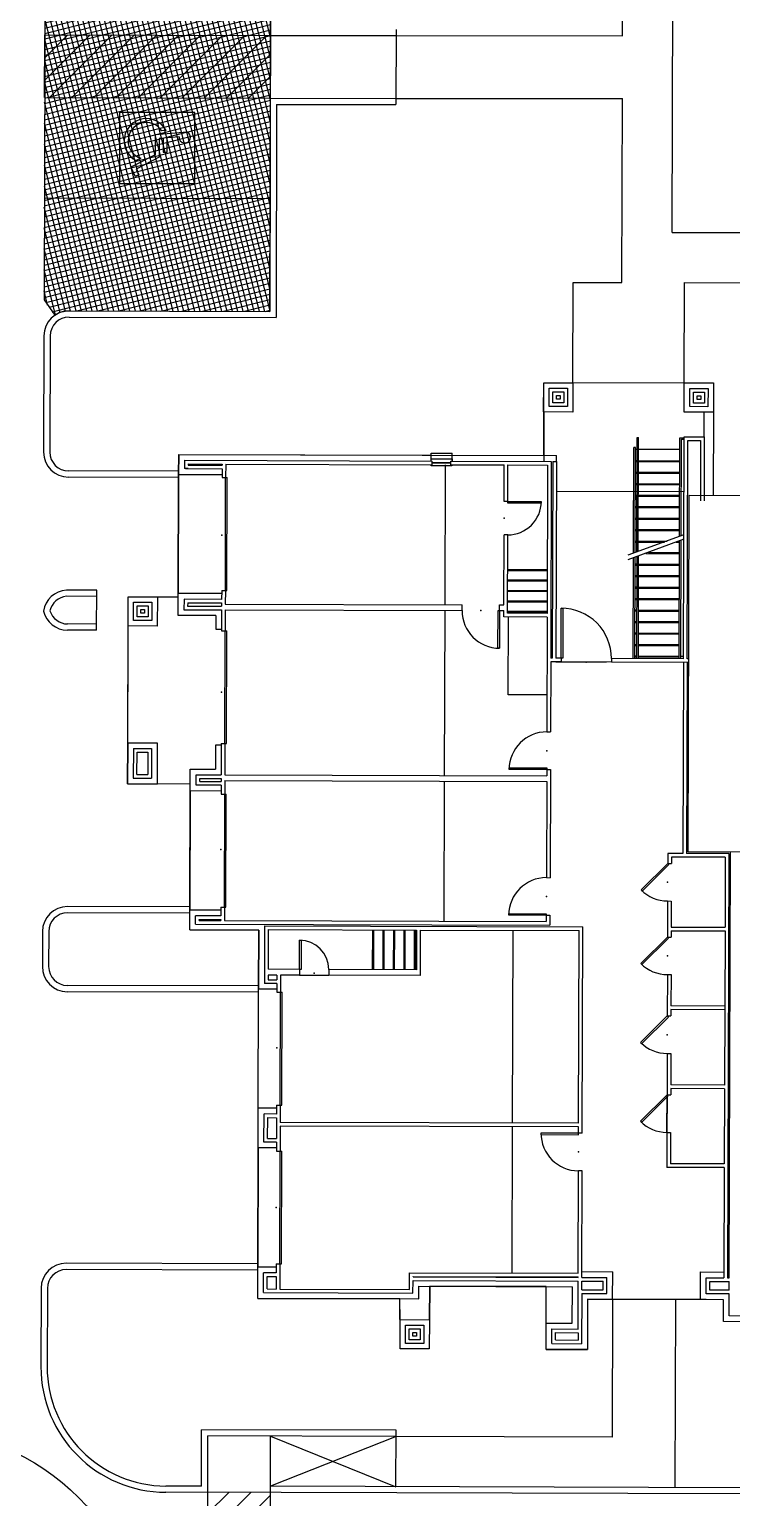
# Model space of a CAD drawing. Header units: feet. Extents: x 26064 to 27719, y 16802 to 28989.
# Drawn here: x 27265.3 to 27321.3, y 17176.2 to 17293.3 of the extents above; entities that cross this region are included whole.
import ezdxf

# ---------------------------------------------------------------- set-up
doc = ezdxf.new("R2010")
doc.units = ezdxf.units.FT
doc.header["$LTSCALE"] = 50
doc.header["$MEASUREMENT"] = 0
doc.header["$PDSIZE"] = -0.5
doc.linetypes.add('HIDDEN', pattern=[0.375, 0.25, -0.125])
for name, color, linetype in [('BUILDING-INTERIOR', 251, 'Continuous'), ('BUILDINGS', 5, 'Continuous'), ('CONC-5INCH-BOUNDS', 251, 'Continuous'), ('CONC-5INCH-HATCH', 251, 'Continuous'), ('CURB-B', 4, 'Continuous'), ('CURB-F', 32, 'Continuous'), ('INLET PROTECTION', 1, 'HIDDEN'), ('PAINT-MARKINGS', 32, 'Continuous'), ('PARKSTRIPES', 32, 'Continuous'), ('SIDEWALK', 9, 'Continuous')]:
    doc.layers.add(name, color=color, linetype=linetype)

# ---------------------------------------------------------------- blocks, each defined once
blk = doc.blocks.new('ADA-marking')
for p, q in [((-2.84, 3), (-2.84, -3)), ((2.84, 3), (-2.84, 3)), ((-1.26, 2.37), (-1.04, -0.16)), ((2.84, -3), (2.84, 3)), ((-0.89, 1.74), (-0.81, 0.79)), ((-1.4, 0.7), (-1.37, 0.35)), ((0.32, 0.79), (-0.81, 0.79)), ((-0.78, 0.47), (-0.75, 0.16)), ((-0.78, 0.47), (0.32, 0.47)), ((-0.75, 0.16), (0.74, 0.16)), ((0.32, 0.47), (0.32, 0.79)), ((0.74, 0.16), (1.68, -1.69)), ((-1.04, -0.16), (0.54, -0.16)), ((0.54, -0.16), (1.53, -2.1)), ((0.81, -1.32), (1, -1.68)), ((1.53, -2.1), (2.27, -1.77)), ((1.68, -1.69), (2.14, -1.48)), ((2.14, -1.48), (2.27, -1.77)), ((-2.84, -3), (2.84, -3))]:
    blk.add_line(p, q)
for centre, radius, start, end in [((-0.85, 2.19), 0.454, 264.3974, 156.5932), ((-0.57, -0.87), 1.77, 117.8826, 332.6359), ((-0.57, -0.87), 1.46, 123.2395, 342.159)]:
    blk.add_arc(centre, radius, start, end)

msp = doc.modelspace()

# ---------------------------------------------------------------- hatches: boundary and pattern name
at = {"layer": 'CONC-5INCH-HATCH'}
h = msp.add_hatch(dxfattribs=at)
h.set_pattern_fill('ANSI37', scale=3.33, angle=329.2625, style=0)
edge = h.paths.add_edge_path()
edge.add_line((27268.47211, 17270.86874), (27284.46484, 17270.82206))
edge.add_line((27284.46484, 17270.82206), (27284.84425, 17400.82151))
edge.add_line((27284.84425, 17400.82151), (27268.85152, 17400.86819))
edge.add_arc((27268.85736, 17402.86818), 2, 234.8168815, 269.8327778, ccw=False)
edge.add_line((27267.70498, 17401.23355), (27266.84069, 17400.00758))
edge.add_line((27266.84069, 17400.00758), (27266.47446, 17271.74671))
edge.add_line((27266.47446, 17271.74671), (27267.32809, 17270.5133))
edge.add_arc((27268.46627, 17268.86875), 2, 89.8327778, 124.6866936, ccw=False)
at = {"layer": 'INLET PROTECTION', "linetype": 'Continuous'}
h = msp.add_hatch(dxfattribs=at)
h.set_pattern_fill('ANSI31', scale=37.499998, angle=262.0889784, style=0)
h.set_pattern_definition([(307.088978, (51366.973, -6101.758), (3.7392183, 2.82681806), [])])
edge = h.paths.add_edge_path()
edge.add_arc((27255.98462, 17162.9681), 18.75, 0, 360)
at = {"layer": 'PAINT-MARKINGS'}
h = msp.add_hatch(dxfattribs=at)
h.set_pattern_fill('ANSI31', scale=10, style=0)
h.paths.add_polyline_path([(27284.51445, 17287.82199), (27284.52905, 17292.82197), (27266.52912, 17292.87451), (27266.51453, 17287.87453)])
h = msp.add_hatch(dxfattribs=at)
h.set_pattern_fill('ANSI31', scale=10, style=0)
h.paths.add_polyline_path([(27284.51976, 17176.63301), (27279.51978, 17176.6476), (27279.39142, 17132.668), (27284.3914, 17132.65341)])

# ---------------------------------------------------------------- linework, layer by layer
at = {"layer": 'BUILDING-INTERIOR', "color": 7, "ltscale": 12}
for p, q in [((27306.29057, 17262.79932), (27306.29738, 17265.13176)), ((27306.29738, 17265.13176), (27308.62981, 17265.12495)), ((27306.72918, 17263.23538), (27306.73343, 17264.69315)), ((27306.73343, 17264.69315), (27308.1912, 17264.6889)), ((27307.02158, 17263.52609), (27307.02413, 17264.40075)), ((27307.02413, 17264.40075), (27307.8988, 17264.39819)), ((27307.8988, 17264.39819), (27307.89625, 17263.52353)), ((27308.1912, 17264.6889), (27308.18695, 17263.23113)), ((27308.62981, 17265.12495), (27308.62301, 17262.79252)), ((27308.6507, 17265.14572), (27317.5015, 17265.11989)), ((27317.49469, 17262.78745), (27317.5015, 17265.11989)), ((27317.5015, 17265.11989), (27319.83394, 17265.11308)), ((27317.9333, 17263.22351), (27317.93756, 17264.68128)), ((27317.93756, 17264.68128), (27319.39533, 17264.67702)), ((27318.22571, 17263.51421), (27318.22826, 17264.38888)), ((27318.22826, 17264.38888), (27319.10292, 17264.38632)), ((27319.10292, 17264.38632), (27319.10037, 17263.51166)), ((27319.39533, 17264.67702), (27319.39107, 17263.21925)), ((27319.83394, 17265.11308), (27319.82713, 17262.78064)), ((27308.18695, 17263.23113), (27306.72918, 17263.23538)), ((27307.89625, 17263.52353), (27307.02158, 17263.52609)), ((27307.31399, 17263.81679), (27307.31484, 17264.10834)), ((27307.60554, 17263.81594), (27307.31399, 17263.81679)), ((27307.31484, 17264.10834), (27307.60639, 17264.10749)), ((27307.60639, 17264.10749), (27307.60554, 17263.81594)), ((27319.39107, 17263.21925), (27317.9333, 17263.22351)), ((27319.10037, 17263.51166), (27318.22571, 17263.51421)), ((27318.51811, 17263.80492), (27318.51896, 17264.09647)), ((27318.80967, 17263.80406), (27318.51811, 17263.80492)), ((27318.51896, 17264.09647), (27318.81052, 17264.09562)), ((27318.81052, 17264.09562), (27318.80967, 17263.80406)), ((27308.62301, 17262.79252), (27306.29057, 17262.79932)), ((27306.31145, 17262.82009), (27306.29991, 17258.86329)), ((27319.82713, 17262.78064), (27317.49469, 17262.78745)), ((27319.09253, 17260.82519), (27319.09824, 17262.78277)), ((27313.71356, 17251.64087), (27313.74017, 17260.75751)), ((27313.74017, 17260.75751), (27313.86513, 17260.75714)), ((27313.83865, 17251.68789), (27313.86513, 17260.75714)), ((27317.13255, 17252.87851), (27317.15553, 17260.74754)), ((27317.15553, 17260.74754), (27317.48874, 17260.74657)), ((27317.25764, 17252.92553), (27317.28012, 17260.62222)), ((27317.28012, 17260.62222), (27317.48837, 17260.62162)), ((27317.43728, 17243.12834), (27317.48894, 17260.82987)), ((27317.48894, 17260.82987), (27319.09253, 17260.82519)), ((27319.09253, 17260.82519), (27319.07758, 17255.70216)), ((27297.32553, 17259.34765), (27297.32601, 17259.51425)), ((27297.32601, 17259.51425), (27298.99204, 17259.50939)), ((27298.99156, 17259.34278), (27298.99204, 17259.50939)), ((27313.46338, 17251.54684), (27313.48796, 17259.96687)), ((27313.61291, 17259.96651), (27313.48796, 17259.96687)), ((27313.58847, 17251.59386), (27313.61291, 17259.96651)), ((27313.61255, 17259.84156), (27313.7375, 17259.84119)), ((27313.86245, 17259.84083), (27317.15285, 17259.83123)), ((27317.72884, 17243.12749), (27317.77965, 17260.53747)), ((27317.77965, 17260.53747), (27318.80012, 17260.53449)), ((27318.80012, 17260.53449), (27318.78602, 17255.70301)), ((27277.20826, 17259.40636), (27277.20364, 17257.82363)), ((27277.20826, 17259.40636), (27297.32553, 17259.34765)), ((27277.66508, 17258.94687), (27277.66313, 17258.28046)), ((27277.95469, 17258.2796), (27277.66313, 17258.28046)), ((27277.66508, 17258.94687), (27297.40749, 17258.88925)), ((27277.74643, 17258.28021), (27280.66198, 17258.2717)), ((27277.95578, 17258.65446), (27277.95554, 17258.57116)), ((27277.95554, 17258.57116), (27280.66283, 17258.56326)), ((27277.95578, 17258.65446), (27280.66307, 17258.64656)), ((27280.66198, 17258.2717), (27280.65991, 17257.56364)), ((27280.66307, 17258.64656), (27280.66283, 17258.56326)), ((27280.95463, 17258.64571), (27280.95147, 17257.56279)), ((27280.95463, 17258.64571), (27297.40664, 17258.59769)), ((27297.3231, 17258.51463), (27297.32334, 17258.59793)), ((27298.98913, 17258.50977), (27297.3231, 17258.51463)), ((27297.32419, 17258.88949), (27297.32553, 17259.34765)), ((27297.32419, 17258.88949), (27297.32468, 17259.05609)), ((27297.32468, 17259.05609), (27298.99071, 17259.05123)), ((27297.40664, 17258.59769), (27297.40749, 17258.88925)), ((27298.90643, 17258.71827), (27297.40701, 17258.72264)), ((27297.40713, 17258.76429), (27298.90655, 17258.75992)), ((27298.44791, 17258.59468), (27298.41533, 17247.43228)), ((27298.90607, 17258.59331), (27298.90692, 17258.88487)), ((27298.90607, 17258.59331), (27303.15443, 17258.58092)), ((27298.90692, 17258.88487), (27306.90384, 17258.86153)), ((27298.98937, 17258.59307), (27298.98913, 17258.50977)), ((27298.99022, 17258.88463), (27298.99156, 17259.34278)), ((27298.99071, 17259.05123), (27298.99022, 17258.88463)), ((27298.99156, 17259.34278), (27307.32168, 17259.31847)), ((27303.14592, 17255.66537), (27303.15443, 17258.58092)), ((27303.43747, 17255.66452), (27303.44598, 17258.58007)), ((27303.44598, 17258.58007), (27306.61143, 17258.57083)), ((27306.61143, 17258.57083), (27306.57691, 17246.74203)), ((27306.90384, 17258.86153), (27306.85801, 17243.15922)), ((27307.02879, 17258.86117), (27306.98296, 17243.15885)), ((27307.02879, 17258.86117), (27307.32035, 17258.86032)), ((27307.32035, 17258.86032), (27307.27452, 17243.158)), ((27307.32035, 17258.86032), (27307.32168, 17259.31847)), ((27313.60987, 17258.92524), (27313.73482, 17258.92488)), ((27313.85978, 17258.92451), (27317.15018, 17258.91491)), ((27277.20364, 17257.82363), (27277.17592, 17248.32729)), ((27277.20364, 17257.82363), (27280.66064, 17257.81355)), ((27280.65991, 17257.56364), (27280.95147, 17257.56279)), ((27280.92521, 17248.56625), (27280.95147, 17257.56279)), ((27280.95147, 17257.56279), (27281.07642, 17257.56243)), ((27281.05016, 17248.56589), (27281.07642, 17257.56243)), ((27313.6072, 17258.00893), (27313.73215, 17258.00856)), ((27313.8571, 17258.0082), (27317.14751, 17257.9986)), ((27313.60185, 17256.1763), (27313.7268, 17256.17594)), ((27313.60453, 17257.09261), (27313.72947, 17257.09225)), ((27313.85175, 17256.17557), (27317.14216, 17256.16597)), ((27313.85443, 17257.09189), (27317.14483, 17257.08228)), ((27303.43747, 17255.66452), (27303.14592, 17255.66537)), ((27303.43711, 17255.53956), (27303.43747, 17255.66452)), ((27306.10275, 17255.53178), (27303.43711, 17255.53956)), ((27303.43747, 17255.66452), (27306.10312, 17255.65674)), ((27306.10312, 17255.65674), (27306.10275, 17255.53178)), ((27313.59918, 17255.25999), (27313.72412, 17255.25962)), ((27313.84908, 17255.25925), (27317.13948, 17255.24965)), ((27313.5965, 17254.34367), (27313.72145, 17254.3433)), ((27313.8464, 17254.34294), (27317.13681, 17254.33334)), ((27303.12185, 17247.41854), (27303.13814, 17252.99972)), ((27303.42969, 17252.99887), (27303.13814, 17252.99972)), ((27303.41146, 17246.75127), (27303.42969, 17252.99887)), ((27313.59114, 17252.51104), (27313.7161, 17252.51068)), ((27313.59383, 17253.42736), (27313.71877, 17253.42699)), ((27313.84105, 17252.51031), (27316.13503, 17252.50362)), ((27313.84372, 17253.42663), (27317.13413, 17253.41702)), ((27317.07487, 17252.50088), (27317.13145, 17252.50071)), ((27303.42167, 17250.24993), (27306.58712, 17250.24069)), ((27303.41924, 17249.41692), (27306.58469, 17249.40768)), ((27273.16987, 17245.7358), (27273.17667, 17248.06823)), ((27273.17667, 17248.06823), (27275.50911, 17248.06143)), ((27275.50911, 17248.06143), (27275.5023, 17245.72899)), ((27277.17082, 17246.57796), (27277.17592, 17248.32729)), ((27280.63293, 17248.3172), (27277.17592, 17248.32729)), ((27277.63274, 17247.86779), (27277.63031, 17247.03478)), ((27280.63159, 17247.85904), (27277.63274, 17247.86779)), ((27280.63366, 17248.5671), (27280.63159, 17247.85904)), ((27280.63366, 17248.5671), (27280.92521, 17248.56625)), ((27280.92521, 17248.56625), (27280.92205, 17247.48333)), ((27280.92521, 17248.56625), (27281.05016, 17248.56589)), ((27303.41438, 17247.75089), (27306.57983, 17247.74165)), ((27303.41681, 17248.5839), (27306.58226, 17248.57467)), ((27273.60847, 17246.17185), (27273.61273, 17247.62962)), ((27273.61273, 17247.62962), (27275.0705, 17247.62537)), ((27273.90088, 17246.46256), (27273.90343, 17247.33722)), ((27273.90343, 17247.33722), (27274.7781, 17247.33467)), ((27274.19329, 17246.75326), (27274.19414, 17247.04481)), ((27274.48484, 17246.75241), (27274.19329, 17246.75326)), ((27274.19414, 17247.04481), (27274.48569, 17247.04396)), ((27274.48569, 17247.04396), (27274.48484, 17246.75241)), ((27274.7781, 17247.33467), (27274.77554, 17246.46)), ((27275.0705, 17247.62537), (27275.06625, 17246.1676)), ((27280.16966, 17246.56921), (27277.17082, 17246.57796)), ((27277.63031, 17247.03478), (27280.62916, 17247.02603)), ((27277.92345, 17247.57539), (27277.92272, 17247.32548)), ((27277.92272, 17247.32548), (27280.63001, 17247.31758)), ((27277.92345, 17247.57539), (27280.63074, 17247.56749)), ((27280.16966, 17246.56921), (27280.1665, 17245.48629)), ((27280.62916, 17247.02603), (27280.6243, 17245.36)), ((27280.63074, 17247.56749), (27280.63001, 17247.31758)), ((27280.92071, 17247.02518), (27280.91585, 17245.35915)), ((27280.92071, 17247.02518), (27299.78846, 17246.97011)), ((27280.92205, 17247.48333), (27299.7898, 17247.42827)), ((27298.41399, 17246.97412), (27298.37557, 17233.81251)), ((27299.78846, 17246.97011), (27299.7898, 17247.42827)), ((27302.65361, 17243.96287), (27302.66236, 17246.96172)), ((27302.66236, 17246.96172), (27302.78731, 17246.96136)), ((27302.78731, 17246.96136), (27302.77856, 17243.96251)), ((27302.78731, 17246.96136), (27302.78865, 17247.41951)), ((27302.78731, 17246.96136), (27303.12052, 17246.96038)), ((27302.78865, 17247.41951), (27303.12185, 17247.41854)), ((27303.11906, 17246.46057), (27303.12052, 17246.96038)), ((27306.57691, 17246.74203), (27303.41146, 17246.75127)), ((27303.41195, 17246.91788), (27306.5774, 17246.90864)), ((27307.69101, 17243.15679), (27307.70269, 17247.15525)), ((27307.70269, 17247.15525), (27307.82764, 17247.15489)), ((27307.82764, 17247.15489), (27307.81597, 17243.15642)), ((27275.5023, 17245.72899), (27273.16987, 17245.7358)), ((27275.06625, 17246.1676), (27273.60847, 17246.17185)), ((27274.77554, 17246.46), (27273.90088, 17246.46256)), ((27280.1665, 17245.48629), (27280.62466, 17245.48495)), ((27306.57606, 17246.45048), (27303.11906, 17246.46057)), ((27303.4758, 17240.25353), (27303.49391, 17246.45948)), ((27306.57606, 17246.45048), (27306.54932, 17237.28734)), ((27273.16774, 17245.00691), (27273.14124, 17235.92706)), ((27280.6243, 17245.36), (27280.91585, 17245.35915)), ((27280.88959, 17236.36261), (27280.91585, 17245.35915)), ((27280.91585, 17245.35915), (27281.0408, 17245.35879)), ((27281.01455, 17236.36224), (27281.0408, 17245.35879)), ((27302.77856, 17243.96251), (27302.65361, 17243.96287)), ((27306.98296, 17243.15885), (27306.85801, 17243.15922)), ((27307.69101, 17243.15679), (27307.27452, 17243.158)), ((27307.69101, 17243.15679), (27307.69016, 17242.86523)), ((27307.81597, 17243.15642), (27307.69101, 17243.15679)), ((27311.68947, 17243.14512), (27311.68862, 17242.85356)), ((27317.4373, 17243.12834), (27311.68947, 17243.14512)), ((27317.85379, 17243.12712), (27317.72884, 17243.12749)), ((27306.85716, 17242.86767), (27306.84087, 17237.28649)), ((27307.69016, 17242.86523), (27306.85716, 17242.86767)), ((27307.27366, 17242.86645), (27311.27211, 17242.85478)), ((27311.68863, 17242.85356), (27307.69016, 17242.86523)), ((27317.85293, 17242.83557), (27311.68862, 17242.85356)), ((27317.43643, 17242.83678), (27317.39194, 17227.59264)), ((27317.72798, 17242.83593), (27317.68349, 17227.59179)), ((27306.55795, 17240.24454), (27303.4758, 17240.25353)), ((27306.54932, 17237.28734), (27306.84087, 17237.28649)), ((27273.1427, 17236.42687), (27273.1331, 17233.13647)), ((27273.1427, 17236.42687), (27275.49596, 17236.42)), ((27275.49596, 17236.42), (27275.48636, 17233.1296)), ((27280.13952, 17236.23984), (27280.13393, 17234.32391)), ((27280.59767, 17236.23851), (27280.13952, 17236.23984)), ((27280.59804, 17236.36346), (27280.59075, 17233.86442)), ((27280.59804, 17236.36346), (27280.88959, 17236.36261)), ((27280.88959, 17236.36261), (27280.8823, 17233.86357)), ((27280.88959, 17236.36261), (27281.01455, 17236.36224)), ((27273.59952, 17235.96737), (27273.59259, 17233.59329)), ((27273.59952, 17235.96737), (27275.03646, 17235.96318)), ((27273.88501, 17233.88399), (27273.89024, 17235.67497)), ((27273.89024, 17235.67497), (27274.74406, 17235.67248)), ((27274.74406, 17235.67248), (27274.73883, 17233.8815)), ((27275.03646, 17235.96318), (27275.02954, 17233.58909)), ((27273.88501, 17233.88399), (27274.73883, 17233.8815)), ((27278.12959, 17232.58041), (27278.1347, 17234.32975)), ((27278.1347, 17234.32975), (27280.13393, 17234.32391)), ((27278.58909, 17233.03723), (27278.59152, 17233.87026)), ((27278.59152, 17233.87026), (27280.59075, 17233.86442)), ((27280.8823, 17233.86357), (27306.53911, 17233.78869)), ((27303.54172, 17234.29725), (27303.54208, 17234.4222)), ((27306.54056, 17234.2885), (27303.54172, 17234.29725)), ((27303.54208, 17234.4222), (27306.54093, 17234.41345)), ((27306.54056, 17234.2885), (27306.53911, 17233.78869)), ((27306.54093, 17234.41345), (27306.54056, 17234.2885)), ((27306.54056, 17234.2885), (27306.83212, 17234.28765)), ((27306.83212, 17234.28765), (27306.80696, 17225.66596)), ((27273.1331, 17233.13647), (27275.48636, 17233.1296)), ((27273.59259, 17233.59329), (27275.02954, 17233.58909)), ((27278.12959, 17232.58041), (27278.10188, 17223.08406)), ((27280.58698, 17232.57324), (27278.12959, 17232.58041)), ((27280.58831, 17233.03139), (27278.58909, 17233.03723)), ((27278.88149, 17233.32793), (27278.88222, 17233.57785)), ((27278.88149, 17233.32793), (27280.58917, 17233.32295)), ((27278.88222, 17233.57785), (27280.58989, 17233.57287)), ((27280.58831, 17233.03139), (27280.58625, 17232.32335)), ((27280.58989, 17233.57287), (27280.58917, 17233.32295)), ((27280.88096, 17233.40541), (27280.8778, 17232.3225)), ((27280.88096, 17233.40541), (27306.53777, 17233.33053)), ((27298.37424, 17233.35436), (27298.34166, 17222.19198)), ((27306.53777, 17233.33053), (27306.5154, 17225.66681)), ((27280.58625, 17232.32335), (27280.8778, 17232.3225)), ((27280.85155, 17223.32595), (27280.8778, 17232.3225)), ((27280.8778, 17232.3225), (27281.00275, 17232.32213)), ((27280.9765, 17223.32559), (27281.00275, 17232.32213)), ((27316.18176, 17226.80482), (27314.05506, 17224.69051)), ((27314.14316, 17224.60189), (27316.26985, 17226.71621)), ((27316.18407, 17227.59617), (27316.18176, 17226.80482)), ((27316.18176, 17226.80482), (27316.47331, 17226.80397)), ((27316.26985, 17226.71621), (27316.18176, 17226.80482)), ((27317.39194, 17227.59264), (27316.18407, 17227.59617)), ((27316.47477, 17227.30376), (27316.47331, 17226.80397)), ((27320.76479, 17227.29124), (27316.47477, 17227.30376)), ((27321.05719, 17227.58195), (27317.68349, 17227.59179)), ((27320.76479, 17227.29124), (27320.7485, 17221.71007)), ((27321.05719, 17227.58195), (27320.95849, 17193.76162)), ((27321.08344, 17193.76125), (27321.18251, 17227.70653)), ((27306.5154, 17225.66681), (27306.80696, 17225.66596)), ((27314.05506, 17224.69051), (27314.14316, 17224.60189)), ((27280.55999, 17223.3268), (27280.55792, 17222.61873)), ((27280.55999, 17223.3268), (27280.85155, 17223.32595)), ((27280.85155, 17223.32595), (27280.84839, 17222.24304)), ((27280.85155, 17223.32595), (27280.9765, 17223.32559)), ((27316.173, 17223.80597), (27316.16462, 17220.93208)), ((27316.173, 17223.80597), (27316.46456, 17223.80512)), ((27316.46456, 17223.80512), (27316.45848, 17221.72259)), ((27278.09725, 17221.50135), (27278.10187, 17223.08406)), ((27280.55926, 17223.07689), (27278.10187, 17223.08406)), ((27278.55675, 17221.95817), (27278.55869, 17222.62456)), ((27280.55792, 17222.61873), (27278.55869, 17222.62456)), ((27278.84915, 17222.24887), (27278.8494, 17222.33216)), ((27278.84915, 17222.24887), (27280.55683, 17222.24389)), ((27278.8494, 17222.33216), (27280.55707, 17222.32717)), ((27280.55707, 17222.32717), (27280.55683, 17222.24389)), ((27280.84839, 17222.24304), (27306.50519, 17222.16815)), ((27303.5078, 17222.67671), (27303.50817, 17222.80167)), ((27306.50665, 17222.66796), (27303.5078, 17222.67671)), ((27303.50817, 17222.80167), (27306.50701, 17222.79291)), ((27306.50665, 17222.66796), (27306.50519, 17222.16815)), ((27306.50701, 17222.79291), (27306.50665, 17222.66796)), ((27306.50665, 17222.66796), (27306.7982, 17222.66711)), ((27306.7982, 17222.66711), (27306.79589, 17221.87575)), ((27278.09725, 17221.50135), (27283.59514, 17221.4853)), ((27278.55675, 17221.95817), (27306.79589, 17221.87575)), ((27283.59514, 17221.4853), (27283.5814, 17216.77877)), ((27284.05427, 17221.81717), (27284.0409, 17217.23559)), ((27284.05427, 17221.81717), (27309.41952, 17221.74314)), ((27284.34497, 17221.52476), (27284.33574, 17218.35931)), ((27284.34497, 17221.52476), (27296.17376, 17221.49024)), ((27292.66587, 17218.335), (27292.67511, 17221.50045)), ((27293.49888, 17218.33256), (27293.50812, 17221.49801)), ((27294.3319, 17218.33013), (27294.34113, 17221.49558)), ((27295.16491, 17218.3277), (27295.17414, 17221.49315)), ((27295.99792, 17218.32527), (27296.00716, 17221.49072)), ((27296.17376, 17221.49023), (27296.16452, 17218.32478)), ((27296.46532, 17221.48938), (27296.45474, 17217.86578)), ((27296.46532, 17221.48939), (27309.12712, 17221.45243)), ((27303.83748, 17221.46787), (27303.79262, 17206.09877)), ((27309.08226, 17206.08334), (27309.12712, 17221.45244)), ((27309.3715, 17205.29112), (27309.41952, 17221.74314)), ((27316.16462, 17220.93208), (27314.03792, 17218.81776)), ((27314.12602, 17218.72915), (27316.25271, 17220.84347)), ((27316.16462, 17220.93208), (27316.45617, 17220.93123)), ((27316.25271, 17220.84347), (27316.16462, 17220.93208)), ((27316.45763, 17221.43103), (27316.45617, 17220.93123)), ((27316.45763, 17221.43103), (27320.74765, 17221.41851)), ((27316.45848, 17221.72259), (27320.7485, 17221.71007)), ((27320.74765, 17221.41851), (27320.71179, 17209.13157)), ((27286.83478, 17218.35201), (27286.84158, 17220.68445)), ((27286.84158, 17220.68445), (27286.96654, 17220.68408)), ((27286.96654, 17220.68408), (27286.95973, 17218.35165)), ((27314.03792, 17218.81776), (27314.12602, 17218.72915)), ((27284.3344, 17217.90115), (27284.33331, 17217.5263)), ((27284.33331, 17217.5263), (27285.04136, 17217.52423)), ((27285.04245, 17217.89909), (27284.3344, 17217.90115)), ((27286.83478, 17218.35201), (27284.33574, 17218.35931)), ((27285.04245, 17217.89909), (27285.04136, 17217.52423)), ((27285.33401, 17217.89823), (27285.33, 17216.52376)), ((27286.83344, 17217.89386), (27285.33401, 17217.89823)), ((27286.83478, 17218.35201), (27286.83344, 17217.89386)), ((27286.83344, 17217.89386), (27289.16588, 17217.88705)), ((27286.95973, 17218.35165), (27286.83478, 17218.35201)), ((27289.16721, 17218.3452), (27289.16588, 17217.88705)), ((27296.45474, 17217.86578), (27289.16588, 17217.88705)), ((27296.16452, 17218.32478), (27289.16721, 17218.3452)), ((27316.15586, 17217.93323), (27316.14626, 17214.64283)), ((27316.15586, 17217.93323), (27316.44742, 17217.93238)), ((27316.44742, 17217.93238), (27316.44012, 17215.43334)), ((27283.55369, 17207.28242), (27283.5814, 17216.77877)), ((27285.03917, 17216.77452), (27283.5814, 17216.77877)), ((27285.04051, 17217.23267), (27284.0409, 17217.23559)), ((27285.04051, 17217.23267), (27285.03844, 17216.52461)), ((27285.03844, 17216.52461), (27285.33, 17216.52376)), ((27285.30375, 17207.52722), (27285.33, 17216.52376)), ((27285.33, 17216.52376), (27285.45495, 17216.5234)), ((27285.4287, 17207.52685), (27285.45495, 17216.5234)), ((27316.43927, 17215.14179), (27316.43781, 17214.64198)), ((27320.72929, 17215.12927), (27316.43927, 17215.14179)), ((27320.73014, 17215.42082), (27316.44012, 17215.43334)), ((27316.14626, 17214.64283), (27314.01957, 17212.52851)), ((27314.10766, 17212.4399), (27316.23436, 17214.55422)), ((27316.14626, 17214.64283), (27316.43781, 17214.64198)), ((27316.23436, 17214.55422), (27316.14626, 17214.64283)), ((27314.01957, 17212.52851), (27314.10766, 17212.4399)), ((27316.13751, 17211.64398), (27316.1279, 17208.35358)), ((27316.13751, 17211.64398), (27316.42906, 17211.64313)), ((27316.42906, 17211.64313), (27316.42177, 17209.14409)), ((27320.71179, 17209.13157), (27316.42177, 17209.14409)), ((27316.1279, 17208.35358), (27314.00121, 17206.23926)), ((27314.08931, 17206.15065), (27316.216, 17208.26496)), ((27316.11915, 17205.35473), (27316.1279, 17208.35358)), ((27316.1279, 17208.35358), (27316.11915, 17205.35473)), ((27316.1279, 17208.35358), (27316.41946, 17208.35273)), ((27316.216, 17208.26496), (27316.1279, 17208.35358)), ((27316.42092, 17208.85254), (27316.41946, 17208.35273)), ((27320.71094, 17208.84002), (27316.42092, 17208.85254)), ((27320.71094, 17208.84002), (27320.69343, 17202.84232)), ((27283.54445, 17204.11697), (27283.55369, 17207.28242)), ((27285.01146, 17207.27817), (27283.55369, 17207.28242)), ((27284.00394, 17204.57379), (27284.01051, 17206.82293)), ((27285.01012, 17206.82001), (27284.01051, 17206.82293)), ((27285.01219, 17207.52807), (27285.01012, 17206.82001)), ((27285.01219, 17207.52807), (27285.30375, 17207.52722)), ((27285.30375, 17207.52722), (27285.29974, 17206.15275)), ((27285.30375, 17207.52722), (27285.4287, 17207.52685)), ((27284.29635, 17204.8645), (27284.30121, 17206.53052)), ((27284.30121, 17206.53052), (27285.00927, 17206.52845)), ((27285.00927, 17206.52845), (27285.00441, 17204.86243)), ((27285.29888, 17205.86119), (27285.29305, 17203.86196)), ((27309.08141, 17205.79178), (27285.29888, 17205.86119)), ((27309.08226, 17206.08334), (27285.29974, 17206.15275)), ((27303.79177, 17205.80722), (27303.75773, 17194.14504)), ((27309.07995, 17205.29197), (27309.08141, 17205.79178)), ((27314.00121, 17206.23926), (27314.08931, 17206.15065)), ((27285.00356, 17204.57088), (27284.00394, 17204.57379)), ((27284.29635, 17204.8645), (27285.00441, 17204.86243)), ((27285.00356, 17204.57088), (27285.00149, 17203.86282)), ((27306.08111, 17205.30073), (27306.08074, 17205.17578)), ((27306.08074, 17205.17578), (27309.07959, 17205.16702)), ((27309.07995, 17205.29197), (27306.08111, 17205.30073)), ((27309.07959, 17205.16702), (27309.07995, 17205.29197)), ((27309.3715, 17205.29112), (27309.07995, 17205.29197)), ((27316.11915, 17205.35473), (27316.11101, 17202.56414)), ((27316.11915, 17205.35473), (27316.4107, 17205.35388)), ((27316.4107, 17205.35388), (27316.40341, 17202.85484)), ((27283.54445, 17204.11697), (27283.51673, 17194.62062)), ((27285.00222, 17204.11272), (27283.54445, 17204.11697)), ((27285.00149, 17203.86282), (27285.29305, 17203.86196)), ((27285.26679, 17194.86542), (27285.29305, 17203.86196)), ((27285.29305, 17203.86196), (27285.418, 17203.8616)), ((27285.39174, 17194.86506), (27285.418, 17203.8616)), ((27309.04737, 17194.1296), (27309.0712, 17202.29313)), ((27309.36275, 17202.29228), (27309.0712, 17202.29313)), ((27309.33795, 17193.79555), (27309.36275, 17202.29228)), ((27320.69258, 17202.55077), (27316.11101, 17202.56414)), ((27320.69343, 17202.84232), (27316.40341, 17202.85484)), ((27320.69258, 17202.55077), (27320.66693, 17193.76247)), ((27283.50944, 17192.12158), (27283.51673, 17194.62062)), ((27284.97451, 17194.61637), (27283.51673, 17194.62062)), ((27283.96893, 17192.5784), (27283.97355, 17194.16113)), ((27284.97317, 17194.15821), (27283.97355, 17194.16113)), ((27284.97524, 17194.86627), (27284.97317, 17194.15821)), ((27284.97524, 17194.86627), (27285.26679, 17194.86542)), ((27285.26679, 17194.86542), (27285.26096, 17192.86619)), ((27285.26679, 17194.86542), (27285.39174, 17194.86506)), ((27295.59032, 17192.83604), (27295.59421, 17194.16886)), ((27295.59421, 17194.16886), (27309.04737, 17194.1296)), ((27295.88479, 17193.83481), (27295.88491, 17193.87646)), ((27295.88491, 17193.87646), (27309.04652, 17193.83804)), ((27309.33929, 17194.2537), (27311.79668, 17194.24653)), ((27311.79024, 17192.03904), (27311.79668, 17194.24653)), ((27318.78754, 17192.01861), (27318.79399, 17194.2261)), ((27318.79399, 17194.2261), (27320.66827, 17194.22063)), ((27284.26134, 17192.86911), (27284.26426, 17193.86872)), ((27284.26134, 17192.86911), (27284.9694, 17192.86704)), ((27284.26426, 17193.86872), (27284.97232, 17193.86666)), ((27284.97232, 17193.86666), (27284.9694, 17192.86704)), ((27285.26096, 17192.86619), (27295.59032, 17192.83604)), ((27295.88102, 17192.54363), (27295.88394, 17193.54325)), ((27295.88394, 17193.54325), (27309.04555, 17193.50483)), ((27295.88479, 17193.83481), (27309.0464, 17193.79639)), ((27296.33784, 17192.08414), (27296.34076, 17193.08375)), ((27296.34076, 17193.08375), (27308.58605, 17193.04801)), ((27297.2077, 17190.43639), (27297.21542, 17193.0812)), ((27306.49501, 17190.13855), (27306.50352, 17193.05409)), ((27308.57754, 17190.13248), (27308.58605, 17193.04801)), ((27309.03436, 17189.67298), (27309.04555, 17193.50483)), ((27309.0464, 17193.79639), (27309.04652, 17193.83804)), ((27309.33504, 17192.79592), (27309.3371, 17193.50399)), ((27309.33504, 17192.79592), (27311.04271, 17192.79094)), ((27309.3371, 17193.50399), (27311.04478, 17193.49901)), ((27309.33795, 17193.79555), (27311.33719, 17193.78971)), ((27311.04271, 17192.79094), (27311.04478, 17193.49901)), ((27311.33342, 17192.49853), (27311.33719, 17193.78971)), ((27319.24704, 17192.47543), (27319.25081, 17193.76661)), ((27319.25081, 17193.76661), (27320.66693, 17193.76247)), ((27319.53944, 17192.76614), (27319.54151, 17193.4742)), ((27321.08052, 17192.76164), (27319.53944, 17192.76614)), ((27319.54151, 17193.4742), (27321.08259, 17193.4697)), ((27320.95849, 17193.76162), (27321.08344, 17193.76126)), ((27321.08052, 17192.76164), (27321.08258, 17193.4697)), ((27283.50944, 17192.12158), (27296.33784, 17192.08414)), ((27283.96893, 17192.5784), (27295.88102, 17192.54363)), ((27294.83361, 17190.44332), (27294.83841, 17192.08852)), ((27309.33418, 17192.50437), (27309.32251, 17188.50591)), ((27309.33418, 17192.50437), (27311.33342, 17192.49853)), ((27309.791, 17192.04487), (27309.77933, 17188.04642)), ((27309.791, 17192.04487), (27311.79024, 17192.03904)), ((27319.2457, 17192.01728), (27311.33208, 17192.04038)), ((27320.62017, 17192.01327), (27318.78754, 17192.01861)), ((27321.07967, 17192.47009), (27319.24704, 17192.47543)), ((27320.61507, 17190.26394), (27320.62017, 17192.01327)), ((27321.07456, 17190.72076), (27321.07967, 17192.47009)), ((27294.84757, 17188.09), (27294.85438, 17190.42243)), ((27294.85438, 17190.42243), (27297.18681, 17190.41563)), ((27297.18681, 17190.41563), (27297.18001, 17188.08319)), ((27323.53195, 17190.71359), (27321.07456, 17190.72076)), ((27295.28618, 17188.52605), (27295.29043, 17189.98382)), ((27295.29043, 17189.98382), (27296.74821, 17189.97957)), ((27295.57858, 17188.81676), (27295.58114, 17189.69142)), ((27295.58114, 17189.69142), (27296.4558, 17189.68887)), ((27295.87099, 17189.10746), (27295.87184, 17189.39902)), ((27295.87184, 17189.39902), (27296.16339, 17189.39816)), ((27296.16339, 17189.39816), (27296.16254, 17189.10661)), ((27296.4558, 17189.68887), (27296.45325, 17188.81421)), ((27296.74821, 17189.97957), (27296.74395, 17188.5218)), ((27306.48893, 17188.05602), (27306.49501, 17190.13855)), ((27306.49501, 17190.13855), (27308.57754, 17190.13248)), ((27306.94843, 17188.51284), (27306.95183, 17189.67906)), ((27306.95183, 17189.67906), (27309.03436, 17189.67298)), ((27307.24083, 17188.80354), (27307.24253, 17189.38665)), ((27307.24253, 17189.38665), (27309.03351, 17189.38143)), ((27309.03351, 17189.38143), (27309.03181, 17188.79832)), ((27323.98877, 17190.2541), (27320.61507, 17190.26394)), ((27297.18001, 17188.08319), (27294.84757, 17188.09)), ((27296.74395, 17188.5218), (27295.28618, 17188.52605)), ((27296.45325, 17188.81421), (27295.57858, 17188.81676)), ((27296.16254, 17189.10661), (27295.87099, 17189.10746)), ((27306.48893, 17188.05602), (27309.77933, 17188.04642)), ((27306.94843, 17188.51284), (27309.32251, 17188.50591)), ((27307.24083, 17188.80354), (27309.03181, 17188.79832))]:
    msp.add_line(p, q, dxfattribs=at)
at = {"layer": 'BUILDING-INTERIOR', "color": 7, "ltscale": 4}
for p, q in [((27313.60963, 17258.84194), (27313.73458, 17258.84158)), ((27313.85953, 17258.84121), (27317.14994, 17258.83161)), ((27313.60696, 17257.92563), (27313.73191, 17257.92526)), ((27313.85686, 17257.9249), (27317.14726, 17257.9153)), ((27313.60161, 17256.093), (27313.72655, 17256.09263)), ((27313.60428, 17257.00931), (27313.72923, 17257.00895)), ((27313.85151, 17256.09227), (27317.14191, 17256.08267)), ((27313.85418, 17257.00858), (27317.14459, 17256.99898)), ((27313.59893, 17255.17668), (27313.72388, 17255.17632)), ((27313.84883, 17255.17595), (27317.13924, 17255.16635)), ((27313.59626, 17254.26037), (27313.72121, 17254.26)), ((27313.84616, 17254.25964), (27317.13657, 17254.25004)), ((27313.5909, 17252.42774), (27313.71585, 17252.42738)), ((27313.59357, 17253.34406), (27313.71853, 17253.34369)), ((27313.84081, 17252.42701), (27315.91509, 17252.42096)), ((27313.84348, 17253.34332), (27317.13388, 17253.33372)), ((27316.85493, 17252.41821), (27317.13121, 17252.41741)), ((27314.43559, 17251.50895), (27317.12853, 17251.50109)), ((27303.42143, 17250.16663), (27306.58688, 17250.15739)), ((27313.58555, 17250.59511), (27313.71051, 17250.59475)), ((27313.83546, 17250.59438), (27317.12586, 17250.58478)), ((27303.419, 17249.33362), (27306.58445, 17249.32438)), ((27313.58287, 17249.6788), (27313.70783, 17249.67843)), ((27313.83278, 17249.67807), (27317.12318, 17249.66847)), ((27303.41657, 17248.5006), (27306.58202, 17248.49137)), ((27313.57753, 17247.84617), (27313.70248, 17247.8458)), ((27313.5802, 17248.76248), (27313.70516, 17248.76212)), ((27313.82744, 17247.84544), (27317.11783, 17247.83583)), ((27313.83011, 17248.76175), (27317.12051, 17248.75215)), ((27303.41171, 17246.83458), (27306.57716, 17246.82534)), ((27303.41414, 17247.66759), (27306.57959, 17247.65835)), ((27313.57485, 17246.92985), (27313.69981, 17246.92949)), ((27313.82476, 17246.92913), (27317.11516, 17246.91952)), ((27313.57218, 17246.01354), (27313.69714, 17246.01318)), ((27313.82209, 17246.01281), (27317.11249, 17246.0032)), ((27313.5695, 17245.09722), (27313.69446, 17245.09686)), ((27313.81941, 17245.09649), (27317.10981, 17245.08689)), ((27313.56415, 17243.2646), (27313.68911, 17243.26423)), ((27313.56683, 17244.18091), (27313.69179, 17244.18055)), ((27313.81406, 17243.26387), (27317.10446, 17243.25426)), ((27313.81674, 17244.18018), (27317.10713, 17244.17057)), ((27292.74917, 17218.33475), (27292.75841, 17221.5002)), ((27293.58218, 17218.33232), (27293.59142, 17221.49777)), ((27294.4152, 17218.32989), (27294.42443, 17221.49534)), ((27295.24821, 17218.32746), (27295.25745, 17221.49291)), ((27296.08122, 17218.32503), (27296.09046, 17221.49048))]:
    msp.add_line(p, q, dxfattribs=at)
at = {"layer": 'BUILDING-INTERIOR', "color": 7, "ltscale": 6}
for p, q in [((27281.05016, 17248.56589), (27281.07642, 17257.56243)), ((27281.07642, 17257.56243), (27281.07642, 17257.56243)), ((27307.31342, 17256.48623), (27317.47618, 17256.45657)), ((27317.1041, 17243.12931), (27317.13151, 17252.52216)), ((27317.22905, 17243.12895), (27317.2566, 17252.56918)), ((27313.71252, 17251.28453), (27313.68874, 17243.13928)), ((27313.83761, 17251.33154), (27313.8137, 17243.13892)), ((27314.65554, 17251.59161), (27317.12878, 17251.5844)), ((27313.43884, 17243.14001), (27313.46234, 17251.19049)), ((27313.56379, 17243.13964), (27313.58729, 17251.19013)), ((27313.58579, 17250.67841), (27313.71075, 17250.67805)), ((27313.8357, 17250.67768), (27317.1261, 17250.66808)), ((27313.58312, 17249.7621), (27313.70808, 17249.76173)), ((27313.83303, 17249.76137), (27317.12342, 17249.75177)), ((27281.05016, 17248.56589), (27281.05016, 17248.56589)), ((27313.57777, 17247.92947), (27313.70273, 17247.92911)), ((27313.58044, 17248.84578), (27313.7054, 17248.84542)), ((27313.82768, 17247.92874), (27317.11808, 17247.91914)), ((27313.83035, 17248.84506), (27317.12075, 17248.83545)), ((27313.57509, 17247.01316), (27313.70005, 17247.01279)), ((27313.825, 17247.01243), (27317.1154, 17247.00282)), ((27313.57242, 17246.09685), (27313.69738, 17246.09648)), ((27313.82233, 17246.09612), (27317.11273, 17246.08651)), ((27281.01455, 17236.36224), (27281.0408, 17245.35879)), ((27281.0408, 17245.35879), (27281.0408, 17245.35879)), ((27313.56707, 17244.26422), (27313.69203, 17244.26385)), ((27313.56975, 17245.18053), (27313.6947, 17245.18017)), ((27313.81698, 17244.26349), (27317.10738, 17244.25388)), ((27313.81965, 17245.1798), (27317.11005, 17245.1702)), ((27313.5644, 17243.3479), (27313.68935, 17243.34754)), ((27313.8143, 17243.34717), (27317.1047, 17243.33757)), ((27317.22966, 17243.3372), (27317.43791, 17243.33659)), ((27281.01455, 17236.36224), (27281.01455, 17236.36224)), ((27280.9765, 17223.32559), (27281.00275, 17232.32213)), ((27281.00275, 17232.32213), (27281.00275, 17232.32213)), ((27280.9765, 17223.32559), (27280.9765, 17223.32559)), ((27285.4287, 17207.52685), (27285.45495, 17216.5234)), ((27285.45495, 17216.5234), (27285.45495, 17216.5234)), ((27285.4287, 17207.52685), (27285.4287, 17207.52685)), ((27285.39174, 17194.86506), (27285.418, 17203.8616)), ((27285.418, 17203.8616), (27285.418, 17203.8616)), ((27285.39174, 17194.86506), (27285.39174, 17194.86506))]:
    msp.add_line(p, q, dxfattribs=at)
at = {"layer": 'BUILDING-INTERIOR', "color": 7, "ltscale": 48}
for p, q in [((27317.46509, 17252.64753), (27313.00367, 17251.01812)), ((27317.46613, 17253.00389), (27313.00471, 17251.37447))]:
    msp.add_line(p, q, dxfattribs=at)
at = {"layer": 'BUILDING-INTERIOR', "color": 7, "ltscale": 12}
msp.add_lwpolyline([(27333.34451, 17227.67104), (27317.80881, 17227.71638), (27317.8905, 17255.70562), (27317.89184, 17256.16379), (27329.17918, 17256.13084)], dxfattribs=at)
for centre, radius, start, end in [((27303.43747, 17255.66452), 2.66565, 269.8327778, 359.8327778), ((27302.78731, 17246.96136), 2.99886, 179.8327778, 269.8327678), ((27307.69101, 17243.15679), 3.99848, 359.8326778, 89.8327778), ((27306.54056, 17234.2885), 2.99886, 89.8327778, 179.8327778), ((27306.50665, 17222.66796), 2.99886, 89.8327778, 179.8327778), ((27316.18176, 17226.80482), 2.99886, 224.8327778, 269.8327678), ((27286.83478, 17218.35201), 2.33245, 359.8327778, 89.8327778), ((27316.16462, 17220.93208), 2.99886, 224.8327778, 269.8327678), ((27316.14626, 17214.64283), 2.99886, 224.8327778, 269.8327778), ((27316.1279, 17208.35358), 2.99886, 224.8327778, 269.8327678), ((27309.07995, 17205.29197), 2.99886, 179.8327778, 269.8327478)]:
    msp.add_arc(centre, radius, start, end, dxfattribs=at)
for p in [(27303.14203, 17254.33255, 1), (27280.64654, 17252.98207, 1), (27301.28789, 17246.96573, 1), (27309.68939, 17242.8594, 1), (27280.60995, 17240.44522, 1), (27306.54494, 17235.78792, 1), (27280.57336, 17227.90838, 1), (27316.17738, 17225.3054, 1), (27306.51102, 17224.16739, 1), (27316.16024, 17219.43266, 1), (27288.00014, 17218.05705, 1), (27316.14188, 17213.1434, 1), (27285.02556, 17212.10964, 1), (27316.12353, 17206.85415, 1), (27309.07558, 17203.79255, 1), (27284.98836, 17199.36454, 1)]:
    msp.add_point(p, dxfattribs=at)
at = {"layer": 'BUILDINGS', "color": 7, "flags": 128}
msp.add_lwpolyline([(27323.98877, 17190.2541), (27320.61507, 17190.26394), (27320.62017, 17192.01327), (27318.78754, 17192.01861), (27311.79024, 17192.03904), (27309.791, 17192.04487), (27309.77933, 17188.04642), (27306.48893, 17188.05602), (27306.49501, 17190.13855), (27306.50352, 17193.05409), (27297.21542, 17193.0812), (27297.18681, 17190.41563), (27297.18001, 17188.08319), (27294.84757, 17188.09), (27294.85438, 17190.42243), (27294.83841, 17192.08852), (27283.50944, 17192.12158), (27283.51673, 17194.62062), (27283.54445, 17204.11697), (27283.55369, 17207.28242), (27283.5814, 17216.77877), (27283.59514, 17221.4853), (27278.09725, 17221.50135), (27278.10187, 17223.08406), (27278.13117, 17233.12188), (27273.1331, 17233.13647), (27273.1427, 17236.42687), (27273.16987, 17245.7358), (27273.17667, 17248.06823), (27275.50911, 17248.06143), (27277.17513, 17248.05656), (27277.17592, 17248.32729), (27277.20364, 17257.82363), (27277.20826, 17259.40636), (27306.30124, 17259.32145), (27306.29738, 17265.13176), (27308.6507, 17265.14572), (27317.5015, 17265.11989), (27319.83394, 17265.11308), (27319.82713, 17262.78064), (27319.82713, 17262.78064), (27319.82713, 17262.78064), (27319.80779, 17256.1582), (27329.17918, 17256.13084)], dxfattribs=at)
at = {"layer": 'CONC-5INCH-BOUNDS', "color": 7, "flags": 128}
msp.add_lwpolyline([(27268.47211, 17270.86874), (27284.46484, 17270.82206), (27284.84425, 17400.82151), (27268.85152, 17400.86819, -0.153985725), (27267.70498, 17401.23355), (27266.84069, 17400.00758), (27266.47446, 17271.74671), (27267.32809, 17270.5133, -0.153262273)], format="xyb", close=True, dxfattribs=at)
at = {"layer": 'CURB-B', "color": 7, "flags": 128}
for points in [[(27294.53051, 17293.3074), (27294.51299, 17287.30742)], [(27285.01299, 17287.3213), (27284.96338, 17270.32061)], [(27285.01299, 17287.3213), (27294.513, 17287.30819)], [(27268.47065, 17270.36874), (27284.96338, 17270.32061)], [(27266.96628, 17268.87313), (27266.93922, 17259.6037)], [(27277.20437, 17258.07373), (27268.43484, 17258.09933)], [(27270.67106, 17248.09552), (27268.27255, 17248.10236)], [(27270.66316, 17245.38922), (27270.67252, 17248.59617)], [(27270.66462, 17245.88907), (27268.3517, 17245.89582)], [(27278.10114, 17222.83398), (27268.35565, 17222.86242)], [(27266.85128, 17221.36681), (27266.84314, 17218.57773)], [(27283.58213, 17217.02887), (27268.33875, 17217.07335)], [(27283.516, 17194.37053), (27268.24897, 17194.41509)], [(27266.7446, 17192.91947), (27266.7264, 17186.68359)], [(27279.02124, 17177.14906), (27279.03438, 17181.64904)], [(27294.53431, 17181.60381), (27279.03438, 17181.64904)], [(27294.52118, 17177.10382), (27294.53431, 17181.60381)], [(27279.02124, 17177.14906), (27276.19463, 17177.15731)], [(27322.20005, 17177.02304), (27284.52122, 17177.13301)]]:
    msp.add_lwpolyline(points, dxfattribs=at)
for points in [[(27268.47065, 17270.36874, 0.414213562), (27266.96628, 17268.87313)], [(27266.93922, 17259.6037, 0.414213562), (27268.43484, 17258.09933)], [(27268.27255, 17248.10236, 0.3240633), (27266.95151, 17246.94002)], [(27266.95151, 17246.94002, 0.32113443), (27268.3517, 17245.89582)], [(27268.35565, 17222.86242, 0.414213562), (27266.85128, 17221.36681)], [(27266.84314, 17218.57773, 0.414213562), (27268.33875, 17217.07335)], [(27268.24897, 17194.41509, 0.414213562), (27266.7446, 17192.91947)], [(27266.72639, 17186.68099, 0.414213562), (27276.19463, 17177.15731)]]:
    msp.add_lwpolyline(points, format="xyb", dxfattribs=at)
at = {"layer": 'CURB-F', "color": 7}
for p, q in [((27284.84425, 17400.82151), (27284.46484, 17270.82206)), ((27284.52905, 17292.82197), (27294.52905, 17292.80817)), ((27284.51445, 17287.82199), (27294.51446, 17287.80819)), ((27268.47211, 17270.86874), (27284.46484, 17270.82206)), ((27266.46628, 17268.87459), (27266.43922, 17259.60516)), ((27277.20291, 17257.57373), (27268.43338, 17257.59933)), ((27270.67252, 17248.59617), (27268.26125, 17248.60321)), ((27270.66316, 17245.38922), (27268.3356, 17245.39605)), ((27278.1026, 17223.33398), (27268.35711, 17223.36242)), ((27266.35128, 17221.36827), (27266.34314, 17218.57918)), ((27283.58067, 17216.52887), (27268.33729, 17216.57336)), ((27283.51746, 17194.87053), (27268.25043, 17194.91509)), ((27266.2446, 17192.92093), (27266.2264, 17186.68505)), ((27279.51978, 17176.6476), (27279.53291, 17181.14759)), ((27294.53285, 17181.10381), (27279.53291, 17181.14759)), ((27322.19859, 17176.52304), (27276.19317, 17176.65731))]:
    msp.add_line(p, q, dxfattribs=at)
for centre, radius, start, end in [((27268.46627, 17268.86875), 2, 89.8327778, 179.8327778), ((27268.43922, 17259.59932), 2, 179.8327778, 269.8327778), ((27268.41455, 17246.6091), 2, 94.3960505, 171.1173057), ((27268.38067, 17247.39554), 2, 193.8163921, 268.7085992), ((27268.35127, 17221.36243), 2, 89.8327778, 179.8327778), ((27268.34313, 17218.57335), 2, 179.8327778, 269.8327778), ((27268.24459, 17192.91509), 2, 89.8327778, 179.8327778), ((27276.22235, 17186.65327), 9.996, 179.8327778, 269.8327778)]:
    msp.add_arc(centre, radius, start, end, dxfattribs=at)
at = {"layer": 'INLET PROTECTION', "color": 7, "linetype": 'Continuous'}
msp.add_circle((27255.98462, 17162.9681), 18.75, dxfattribs=at)
at = {"layer": 'PAINT-MARKINGS', "color": 7}
for p, q in [((27266.51453, 17287.87453), (27266.52912, 17292.87451)), ((27266.52912, 17292.87451), (27284.52905, 17292.82197)), ((27266.52912, 17292.87451), (27284.52905, 17292.82197)), ((27266.51453, 17287.87453), (27284.51445, 17287.82199)), ((27279.39142, 17132.668), (27279.51978, 17176.6476)), ((27284.3914, 17132.65341), (27284.51976, 17176.63301))]:
    msp.add_line(p, q, dxfattribs=at)
at = {"layer": 'PARKSTRIPES', "color": 7}
msp.add_line((27266.49118, 17279.87456), (27284.49111, 17279.82203), dxfattribs=at)
at = {"layer": 'SIDEWALK', "color": 7}
for p, q in [((27312.58222, 17292.78326), (27312.76416, 17355.12292)), ((27316.53651, 17277.11764), (27316.75249, 17351.1174)), ((27294.52905, 17292.80817), (27312.58222, 17292.78326)), ((27294.51446, 17287.80819), (27312.56762, 17287.78327)), ((27312.52484, 17273.12317), (27312.56762, 17287.78327)), ((27316.53651, 17277.11764), (27427.05287, 17276.96512)), ((27308.62981, 17265.12495), (27308.65317, 17273.12852)), ((27308.65317, 17273.12852), (27312.52484, 17273.12317)), ((27317.5015, 17265.11989), (27317.52484, 17273.11627)), ((27317.52484, 17273.11627), (27344.33716, 17273.07927)), ((27311.79024, 17192.03904), (27311.75817, 17181.05353)), ((27316.79022, 17192.02444), (27316.74648, 17177.03896)), ((27284.51976, 17176.63301), (27284.53289, 17181.13299)), ((27294.53285, 17181.10381), (27284.52122, 17177.13301)), ((27284.53289, 17181.13299), (27294.52118, 17177.10382)), ((27311.75817, 17181.05353), (27294.53285, 17181.10381))]:
    msp.add_line(p, q, dxfattribs=at)

# ---------------------------------------------------------------- block references
at = {"layer": 'PAINT-MARKINGS', "color": 7, "rotation": 270}
msp.add_blockref('ADA-marking', (27275.50282, 17283.84828), dxfattribs=at)

doc.saveas('drawing.dxf')
